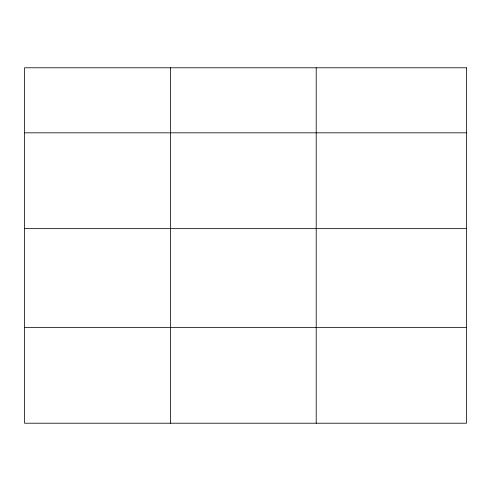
<?xml version="1.0" encoding="UTF-8"?>
<svg xmlns="http://www.w3.org/2000/svg" width="491" height="491" viewBox="0 0 491 491"><rect width="100%" height="100%" fill="white"/><g stroke="black" fill="none" stroke-linecap="round" stroke-linejoin="round"><path stroke-width="0.74" d="M24.55 132.822L466.45 132.822M24.55 228.653L466.45 228.653M24.55 327.38L466.45 327.38M316.204 67.789L316.204 423.211M170.377 67.789L170.377 423.211M466.45 67.789L24.55 67.789L24.55 423.211L466.45 423.211L466.45 67.789"/></g></svg>
